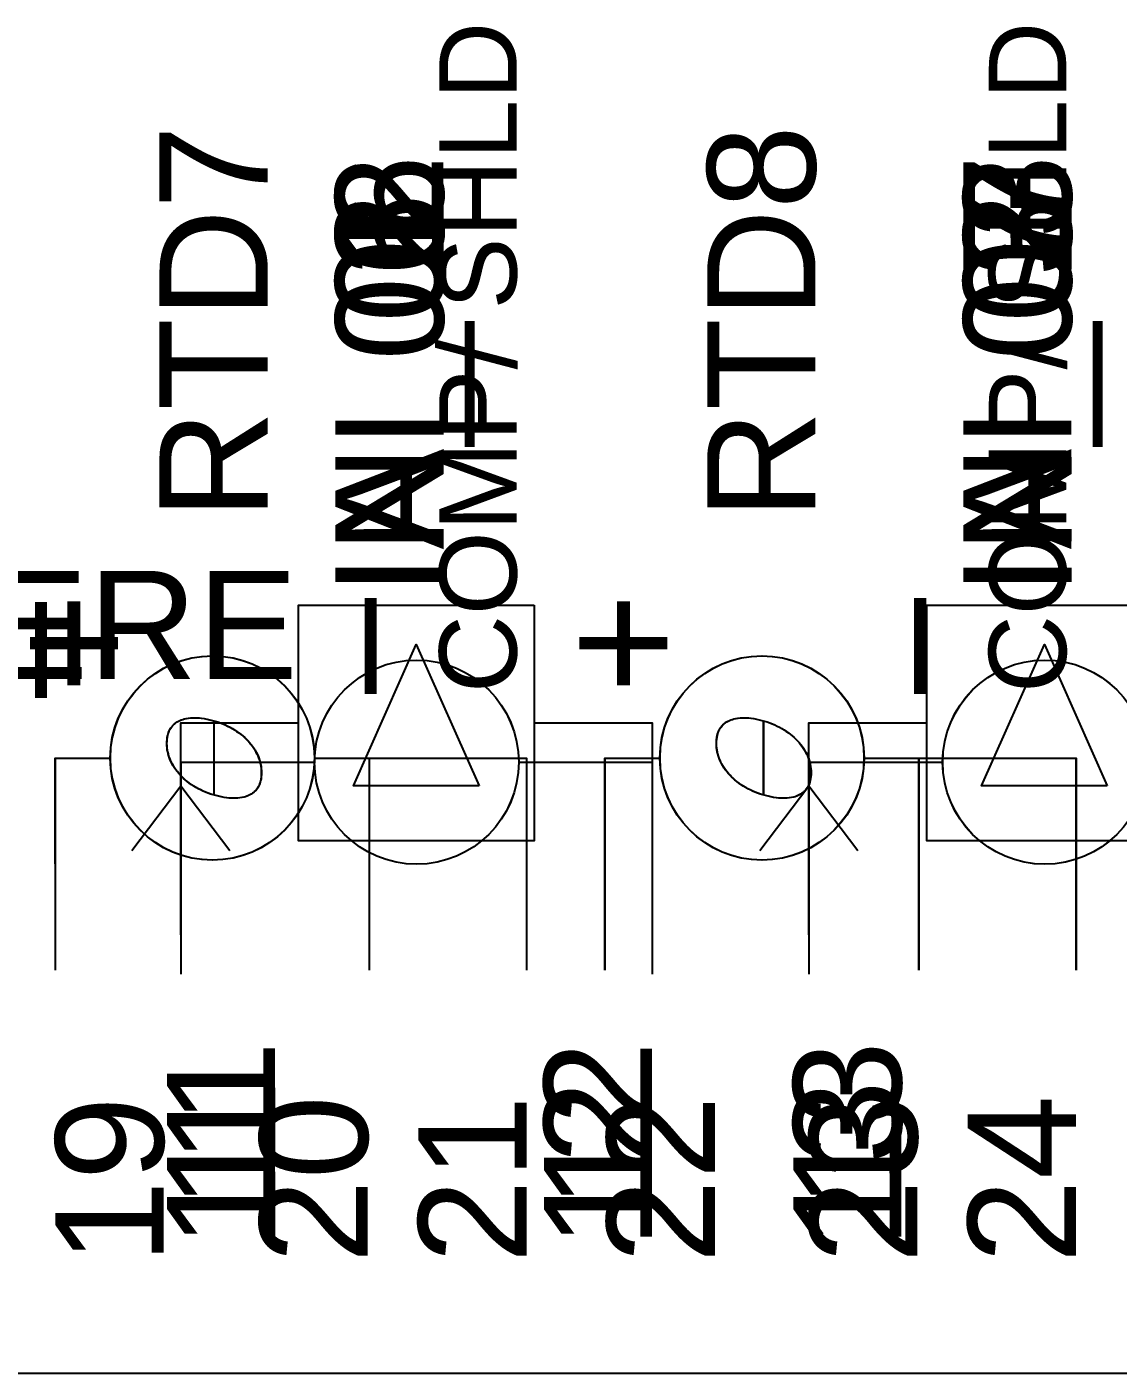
# Model space of a CAD drawing. Extents: x 1.1 to 23.7, y 0.2 to 17.2.
# Drawn here: x 11.648 to 12.343, y 4.132 to 4.989 of the extents above; entities that cross this region are included whole.
import ezdxf

# ---------------------------------------------------------------- set-up
doc = ezdxf.new("R2010")
doc.units = 0
doc.header["$MEASUREMENT"] = 0
for name, color, linetype in [('4_01__0-__NO_CARD', 7, 'CONTINUOUS'), ('4_02__B-___3__DI___4__DO__', 7, 'CONTINUOUS'), ('4_03__1-___4__DI___4__DO', 7, 'CONTINUOUS'), ('4_04__C-___4__DI___4__FHCI', 7, 'CONTINUOUS'), ('4_05__5-___8__AI', 7, 'CONTINUOUS'), ('4_06__6-___4__AI___4__AO', 7, 'CONTINUOUS'), ('4_07__3-___8__DI', 7, 'CONTINUOUS'), ('4_08__D-___4__DI___2__FORM', 7, 'CONTINUOUS'), ('5_01__9-_0-___10__RTD___NO', 7, 'CONTINUOUS'), ('5_02__9-_B-___10__RTD____3', 7, 'CONTINUOUS'), ('5_03__9-_1-___10__RTD____4', 7, 'CONTINUOUS'), ('5_04__9-_C-___10__RTD____4', 7, 'CONTINUOUS'), ('5_05__9-_5-___10__RTD____8', 7, 'CONTINUOUS'), ('5_06__9-_6-___10__RTD____4', 7, 'CONTINUOUS'), ('5_07__9-_71___10__RTD____3', 7, 'CONTINUOUS'), ('5_08__9-_72___10__RTD____5', 7, 'CONTINUOUS'), ('5_09__9-_73___10__RTD____5', 7, 'CONTINUOUS'), ('5_10__9-_74___10__RTD____3', 7, 'CONTINUOUS'), ('5_11__9-_75___10__RTD____5', 7, 'CONTINUOUS'), ('5_12__9-_76___10__RTD____5', 7, 'CONTINUOUS'), ('5_13__9-_3-___10__RTD____8', 7, 'CONTINUOUS'), ('5_14__9-_D-___10__RTD____4', 7, 'CONTINUOUS'), ('7_00______DWG_', 7, 'CONTINUOUS')]:
    doc.layers.add(name, color=color, linetype=linetype)
doc.styles.add('ARIAL', font='arial.ttf')

msp = doc.modelspace()

# ---------------------------------------------------------------- linework, layer by layer
at = {"layer": '4_02__B-___3__DI___4__DO__'}
for points in [[(11.74672, 4.38607), (11.74669, 4.52105), (11.83168, 4.52105)], [(11.96169, 4.52105), (12.04668, 4.52105), (12.04668, 4.38607)], [(12.14678, 4.38607), (12.14675, 4.52105), (12.23174, 4.52105)]]:
    msp.add_lwpolyline(points, dxfattribs=at)
for centre in [(11.89671, 4.52105), (12.29678, 4.52105)]:
    msp.add_circle(centre, 0.06501, dxfattribs=at)
at = {"layer": '4_03__1-___4__DI___4__DO'}
for points in [[(11.74672, 4.38607), (11.74669, 4.52105), (11.83168, 4.52105)], [(11.96169, 4.52105), (12.04668, 4.52105), (12.04668, 4.38607)], [(12.14678, 4.38607), (12.14675, 4.52105), (12.23174, 4.52105)]]:
    msp.add_lwpolyline(points, dxfattribs=at)
for centre in [(11.89669, 4.52105), (12.29675, 4.52105)]:
    msp.add_circle(centre, 0.06501, dxfattribs=at)
at = {"layer": '4_04__C-___4__DI___4__FHCI'}
for points in [[(11.74672, 4.38607), (11.74669, 4.52105), (11.83168, 4.52105)], [(11.96169, 4.52105), (12.04668, 4.52105), (12.04668, 4.38607)], [(12.14678, 4.38607), (12.14675, 4.52105), (12.23174, 4.52105)]]:
    msp.add_lwpolyline(points, dxfattribs=at)
for centre in [(11.89671, 4.52105), (12.29678, 4.52105)]:
    msp.add_circle(centre, 0.06501, dxfattribs=at)
at = {"layer": '4_05__5-___8__AI'}
for points in [[(11.97152, 4.62103), (11.97152, 4.47104), (11.82153, 4.47104), (11.82153, 4.62103), (11.97152, 4.62103)], [(12.37158, 4.62103), (12.37158, 4.47104), (12.2216, 4.47104), (12.2216, 4.62103), (12.37158, 4.62103)], [(11.93649, 4.50604), (11.8565, 4.50604), (11.89651, 4.59604), (11.93649, 4.50604)], [(12.33656, 4.50604), (12.25656, 4.50604), (12.29658, 4.59604), (12.33656, 4.50604)], [(11.74646, 4.41107), (11.74643, 4.54605), (11.8215, 4.54605)], [(11.97154, 4.54605), (12.04664, 4.54605), (12.04664, 4.41107)], [(12.14652, 4.41107), (12.1465, 4.54605), (12.22157, 4.54605)], [(11.71524, 4.46483), (11.74647, 4.50606), (11.77768, 4.46483)], [(12.1153, 4.46483), (12.14654, 4.50606), (12.17775, 4.46483)]]:
    msp.add_lwpolyline(points, dxfattribs=at)
at = {"layer": '4_06__6-___4__AI___4__AO'}
for points in [[(11.97152, 4.62103), (11.97152, 4.47104), (11.82153, 4.47104), (11.82153, 4.62103), (11.97152, 4.62103)], [(12.37158, 4.62103), (12.37158, 4.47104), (12.2216, 4.47104), (12.2216, 4.62103), (12.37158, 4.62103)], [(11.93649, 4.50604), (11.8565, 4.50604), (11.89651, 4.59604), (11.93649, 4.50604)], [(12.33656, 4.50604), (12.25656, 4.50604), (12.29658, 4.59604), (12.33656, 4.50604)], [(11.74646, 4.41107), (11.74643, 4.54605), (11.8215, 4.54605)], [(11.97154, 4.54605), (12.04664, 4.54605), (12.04664, 4.41107)], [(12.14652, 4.41107), (12.1465, 4.54605), (12.22157, 4.54605)], [(11.71524, 4.46483), (11.74647, 4.50606), (11.77768, 4.46483)], [(12.1153, 4.46483), (12.14654, 4.50606), (12.17775, 4.46483)]]:
    msp.add_lwpolyline(points, dxfattribs=at)
at = {"layer": '4_07__3-___8__DI'}
for points in [[(11.74672, 4.38607), (11.74669, 4.52105), (11.83168, 4.52105)], [(11.96169, 4.52105), (12.04668, 4.52105), (12.04668, 4.38607)], [(12.14677, 4.38607), (12.14674, 4.52105), (12.23173, 4.52105)]]:
    msp.add_lwpolyline(points, dxfattribs=at)
for centre in [(11.89671, 4.52105), (12.29676, 4.52105)]:
    msp.add_circle(centre, 0.06501, dxfattribs=at)
at = {"layer": '4_08__D-___4__DI___2__FORM'}
for points in [[(11.74672, 4.38607), (11.74669, 4.52105), (11.83168, 4.52105)], [(11.96169, 4.52105), (12.04668, 4.52105), (12.04668, 4.38607)], [(12.14678, 4.38607), (12.14675, 4.52105), (12.23174, 4.52105)]]:
    msp.add_lwpolyline(points, dxfattribs=at)
for centre in [(11.89671, 4.52105), (12.29678, 4.52105)]:
    msp.add_circle(centre, 0.06501, dxfattribs=at)
at = {"layer": '5_01__9-_0-___10__RTD___NO'}
for points in [[(11.73815, 4.53812, -0.142809), (11.74177, 4.54484, -0.133591), (11.74866, 4.54855, -0.092808), (11.75958, 4.54901, -0.064862), (11.77323, 4.54536, -0.069413), (11.78479, 4.53868, -0.080606), (11.79296, 4.52988, -0.095091), (11.79724, 4.51968, -0.105199), (11.79724, 4.50915, -0.143025), (11.79363, 4.50248, -0.13326), (11.78673, 4.49878, -0.092572), (11.7758, 4.49833, -0.064853), (11.76216, 4.50198, -0.069271), (11.7506, 4.50866, -0.080417), (11.74242, 4.51744, -0.095121), (11.73815, 4.52759, -0.105163)], [(12.08817, 4.53812, -0.142809), (12.09179, 4.54484, -0.133591), (12.09868, 4.54855, -0.092808), (12.1096, 4.54901, -0.064862), (12.12324, 4.54536, -0.069413), (12.1348, 4.53868, -0.080606), (12.14298, 4.52988, -0.095091), (12.14726, 4.51968, -0.105199), (12.14726, 4.50915, -0.143025), (12.14365, 4.50248, -0.13326), (12.13675, 4.49878, -0.092572), (12.12582, 4.49833, -0.064853), (12.11218, 4.50198, -0.069271), (12.10062, 4.50866, -0.080417), (12.09244, 4.51744, -0.095121), (12.08817, 4.52759, -0.105163)]]:
    msp.add_lwpolyline(points, format="xyb", close=True, dxfattribs=at)
for points in [[(11.76769, 4.50004), (11.76769, 4.5473)], [(12.11771, 4.50004), (12.11771, 4.5473)], [(11.66661, 4.3887), (11.66658, 4.52368), (11.70158, 4.52368)], [(11.83157, 4.52368), (11.96661, 4.52368), (11.96661, 4.3887)], [(11.8666, 4.3887), (11.8666, 4.52368)], [(12.01663, 4.3887), (12.0166, 4.52368), (12.05159, 4.52368)], [(12.18158, 4.52368), (12.31662, 4.52368), (12.31662, 4.3887)], [(12.21662, 4.3887), (12.21662, 4.52368)]]:
    msp.add_lwpolyline(points, dxfattribs=at)
for centre in [(11.76657, 4.52368), (12.11659, 4.52368)]:
    msp.add_circle(centre, 0.065, dxfattribs=at)
at = {"layer": '5_02__9-_B-___10__RTD____3'}
for points in [[(11.73815, 4.53812, -0.142809), (11.74177, 4.54484, -0.133591), (11.74866, 4.54855, -0.092808), (11.75958, 4.54901, -0.064862), (11.77323, 4.54536, -0.069413), (11.78479, 4.53868, -0.080606), (11.79296, 4.52988, -0.095091), (11.79724, 4.51968, -0.105199), (11.79724, 4.50915, -0.143025), (11.79363, 4.50248, -0.13326), (11.78673, 4.49878, -0.092572), (11.7758, 4.49833, -0.064853), (11.76216, 4.50198, -0.069271), (11.7506, 4.50866, -0.080417), (11.74242, 4.51744, -0.095121), (11.73815, 4.52759, -0.105163)], [(12.08817, 4.53812, -0.142809), (12.09179, 4.54484, -0.133591), (12.09868, 4.54855, -0.092808), (12.1096, 4.54901, -0.064862), (12.12324, 4.54536, -0.069413), (12.1348, 4.53868, -0.080606), (12.14298, 4.52988, -0.095091), (12.14726, 4.51968, -0.105199), (12.14726, 4.50915, -0.143025), (12.14365, 4.50248, -0.13326), (12.13675, 4.49878, -0.092572), (12.12582, 4.49833, -0.064853), (12.11218, 4.50198, -0.069271), (12.10062, 4.50866, -0.080417), (12.09244, 4.51744, -0.095121), (12.08817, 4.52759, -0.105163)]]:
    msp.add_lwpolyline(points, format="xyb", close=True, dxfattribs=at)
for points in [[(11.76769, 4.50004), (11.76769, 4.5473)], [(12.11771, 4.50004), (12.11771, 4.5473)], [(11.66661, 4.3887), (11.66658, 4.52368), (11.70158, 4.52368)], [(11.83157, 4.52368), (11.96661, 4.52368), (11.96661, 4.3887)], [(11.8666, 4.3887), (11.8666, 4.52368)], [(12.01663, 4.3887), (12.0166, 4.52368), (12.05159, 4.52368)], [(12.18158, 4.52368), (12.31662, 4.52368), (12.31662, 4.3887)], [(12.21662, 4.3887), (12.21662, 4.52368)]]:
    msp.add_lwpolyline(points, dxfattribs=at)
for centre in [(11.76657, 4.52368), (12.11659, 4.52368)]:
    msp.add_circle(centre, 0.065, dxfattribs=at)
at = {"layer": '5_03__9-_1-___10__RTD____4'}
for points in [[(11.73815, 4.53812, -0.142809), (11.74177, 4.54484, -0.133591), (11.74866, 4.54855, -0.092808), (11.75958, 4.54901, -0.064862), (11.77323, 4.54536, -0.069413), (11.78479, 4.53868, -0.080606), (11.79296, 4.52988, -0.095091), (11.79724, 4.51968, -0.105199), (11.79724, 4.50915, -0.143025), (11.79363, 4.50248, -0.13326), (11.78673, 4.49878, -0.092572), (11.7758, 4.49833, -0.064853), (11.76216, 4.50198, -0.069271), (11.7506, 4.50866, -0.080417), (11.74242, 4.51744, -0.095121), (11.73815, 4.52759, -0.105163)], [(12.08817, 4.53812, -0.142809), (12.09179, 4.54484, -0.133591), (12.09868, 4.54855, -0.092808), (12.1096, 4.54901, -0.064862), (12.12324, 4.54536, -0.069413), (12.1348, 4.53868, -0.080606), (12.14298, 4.52988, -0.095091), (12.14726, 4.51968, -0.105199), (12.14726, 4.50915, -0.143025), (12.14365, 4.50248, -0.13326), (12.13675, 4.49878, -0.092572), (12.12582, 4.49833, -0.064853), (12.11218, 4.50198, -0.069271), (12.10062, 4.50866, -0.080417), (12.09244, 4.51744, -0.095121), (12.08817, 4.52759, -0.105163)]]:
    msp.add_lwpolyline(points, format="xyb", close=True, dxfattribs=at)
for points in [[(11.76769, 4.50004), (11.76769, 4.5473)], [(12.11771, 4.50004), (12.11771, 4.5473)], [(11.66661, 4.3887), (11.66658, 4.52368), (11.70158, 4.52368)], [(11.83157, 4.52368), (11.96661, 4.52368), (11.96661, 4.3887)], [(11.8666, 4.3887), (11.8666, 4.52368)], [(12.01663, 4.3887), (12.0166, 4.52368), (12.05159, 4.52368)], [(12.18158, 4.52368), (12.31662, 4.52368), (12.31662, 4.3887)], [(12.21662, 4.3887), (12.21662, 4.52368)]]:
    msp.add_lwpolyline(points, dxfattribs=at)
for centre in [(11.76657, 4.52368), (12.11659, 4.52368)]:
    msp.add_circle(centre, 0.065, dxfattribs=at)
at = {"layer": '5_04__9-_C-___10__RTD____4'}
for points in [[(11.73815, 4.53812, -0.142809), (11.74177, 4.54484, -0.133591), (11.74866, 4.54855, -0.092808), (11.75958, 4.54901, -0.064862), (11.77323, 4.54536, -0.069413), (11.78479, 4.53868, -0.080606), (11.79296, 4.52988, -0.095091), (11.79724, 4.51968, -0.105199), (11.79724, 4.50915, -0.143025), (11.79363, 4.50248, -0.13326), (11.78673, 4.49878, -0.092572), (11.7758, 4.49833, -0.064853), (11.76216, 4.50198, -0.069271), (11.7506, 4.50866, -0.080417), (11.74242, 4.51744, -0.095121), (11.73815, 4.52759, -0.105163)], [(12.08817, 4.53812, -0.142809), (12.09179, 4.54484, -0.133591), (12.09868, 4.54855, -0.092808), (12.1096, 4.54901, -0.064862), (12.12324, 4.54536, -0.069413), (12.1348, 4.53868, -0.080606), (12.14298, 4.52988, -0.095091), (12.14726, 4.51968, -0.105199), (12.14726, 4.50915, -0.143025), (12.14365, 4.50248, -0.13326), (12.13675, 4.49878, -0.092572), (12.12582, 4.49833, -0.064853), (12.11218, 4.50198, -0.069271), (12.10062, 4.50866, -0.080417), (12.09244, 4.51744, -0.095121), (12.08817, 4.52759, -0.105163)]]:
    msp.add_lwpolyline(points, format="xyb", close=True, dxfattribs=at)
for points in [[(11.76769, 4.50004), (11.76769, 4.5473)], [(12.11771, 4.50004), (12.11771, 4.5473)], [(11.66661, 4.3887), (11.66658, 4.52368), (11.70158, 4.52368)], [(11.83157, 4.52368), (11.96661, 4.52368), (11.96661, 4.3887)], [(11.8666, 4.3887), (11.8666, 4.52368)], [(12.01663, 4.3887), (12.0166, 4.52368), (12.05159, 4.52368)], [(12.18158, 4.52368), (12.31662, 4.52368), (12.31662, 4.3887)], [(12.21662, 4.3887), (12.21662, 4.52368)]]:
    msp.add_lwpolyline(points, dxfattribs=at)
for centre in [(11.76657, 4.52368), (12.11659, 4.52368)]:
    msp.add_circle(centre, 0.065, dxfattribs=at)
at = {"layer": '5_05__9-_5-___10__RTD____8'}
for points in [[(11.73815, 4.53812, -0.142809), (11.74177, 4.54484, -0.133591), (11.74866, 4.54855, -0.092808), (11.75958, 4.54901, -0.064862), (11.77323, 4.54536, -0.069413), (11.78479, 4.53868, -0.080606), (11.79296, 4.52988, -0.095091), (11.79724, 4.51968, -0.105199), (11.79724, 4.50915, -0.143025), (11.79363, 4.50248, -0.13326), (11.78673, 4.49878, -0.092572), (11.7758, 4.49833, -0.064853), (11.76216, 4.50198, -0.069271), (11.7506, 4.50866, -0.080417), (11.74242, 4.51744, -0.095121), (11.73815, 4.52759, -0.105163)], [(12.08817, 4.53812, -0.142809), (12.09179, 4.54484, -0.133591), (12.09868, 4.54855, -0.092808), (12.1096, 4.54901, -0.064862), (12.12324, 4.54536, -0.069413), (12.1348, 4.53868, -0.080606), (12.14298, 4.52988, -0.095091), (12.14726, 4.51968, -0.105199), (12.14726, 4.50915, -0.143025), (12.14365, 4.50248, -0.13326), (12.13675, 4.49878, -0.092572), (12.12582, 4.49833, -0.064853), (12.11218, 4.50198, -0.069271), (12.10062, 4.50866, -0.080417), (12.09244, 4.51744, -0.095121), (12.08817, 4.52759, -0.105163)]]:
    msp.add_lwpolyline(points, format="xyb", close=True, dxfattribs=at)
for points in [[(11.76769, 4.50004), (11.76769, 4.5473)], [(12.11771, 4.50004), (12.11771, 4.5473)], [(11.66661, 4.3887), (11.66658, 4.52368), (11.70158, 4.52368)], [(11.83157, 4.52368), (11.96661, 4.52368), (11.96661, 4.3887)], [(11.8666, 4.3887), (11.8666, 4.52368)], [(12.01663, 4.3887), (12.0166, 4.52368), (12.05159, 4.52368)], [(12.18158, 4.52368), (12.31662, 4.52368), (12.31662, 4.3887)], [(12.21662, 4.3887), (12.21662, 4.52368)]]:
    msp.add_lwpolyline(points, dxfattribs=at)
for centre in [(11.76657, 4.52368), (12.11659, 4.52368)]:
    msp.add_circle(centre, 0.065, dxfattribs=at)
at = {"layer": '5_06__9-_6-___10__RTD____4'}
for points in [[(11.73815, 4.53812, -0.142809), (11.74177, 4.54484, -0.133591), (11.74866, 4.54855, -0.092808), (11.75958, 4.54901, -0.064862), (11.77323, 4.54536, -0.069413), (11.78479, 4.53868, -0.080606), (11.79296, 4.52988, -0.095091), (11.79724, 4.51968, -0.105199), (11.79724, 4.50915, -0.143025), (11.79363, 4.50248, -0.13326), (11.78673, 4.49878, -0.092572), (11.7758, 4.49833, -0.064853), (11.76216, 4.50198, -0.069271), (11.7506, 4.50866, -0.080417), (11.74242, 4.51744, -0.095121), (11.73815, 4.52759, -0.105163)], [(12.08817, 4.53812, -0.142809), (12.09179, 4.54484, -0.133591), (12.09868, 4.54855, -0.092808), (12.1096, 4.54901, -0.064862), (12.12324, 4.54536, -0.069413), (12.1348, 4.53868, -0.080606), (12.14298, 4.52988, -0.095091), (12.14726, 4.51968, -0.105199), (12.14726, 4.50915, -0.143025), (12.14365, 4.50248, -0.13326), (12.13675, 4.49878, -0.092572), (12.12582, 4.49833, -0.064853), (12.11218, 4.50198, -0.069271), (12.10062, 4.50866, -0.080417), (12.09244, 4.51744, -0.095121), (12.08817, 4.52759, -0.105163)]]:
    msp.add_lwpolyline(points, format="xyb", close=True, dxfattribs=at)
for points in [[(11.76769, 4.50004), (11.76769, 4.5473)], [(12.11771, 4.50004), (12.11771, 4.5473)], [(11.66661, 4.3887), (11.66658, 4.52368), (11.70158, 4.52368)], [(11.83157, 4.52368), (11.96661, 4.52368), (11.96661, 4.3887)], [(11.8666, 4.3887), (11.8666, 4.52368)], [(12.01663, 4.3887), (12.0166, 4.52368), (12.05159, 4.52368)], [(12.18158, 4.52368), (12.31662, 4.52368), (12.31662, 4.3887)], [(12.21662, 4.3887), (12.21662, 4.52368)]]:
    msp.add_lwpolyline(points, dxfattribs=at)
for centre in [(11.76657, 4.52368), (12.11659, 4.52368)]:
    msp.add_circle(centre, 0.065, dxfattribs=at)
at = {"layer": '5_07__9-_71___10__RTD____3'}
for points in [[(11.73815, 4.53812, -0.142809), (11.74177, 4.54484, -0.133591), (11.74866, 4.54855, -0.092808), (11.75958, 4.54901, -0.064862), (11.77323, 4.54536, -0.069413), (11.78479, 4.53868, -0.080606), (11.79296, 4.52988, -0.095091), (11.79724, 4.51968, -0.105199), (11.79724, 4.50915, -0.143025), (11.79363, 4.50248, -0.13326), (11.78673, 4.49878, -0.092572), (11.7758, 4.49833, -0.064853), (11.76216, 4.50198, -0.069271), (11.7506, 4.50866, -0.080417), (11.74242, 4.51744, -0.095121), (11.73815, 4.52759, -0.105163)], [(12.08817, 4.53812, -0.142809), (12.09179, 4.54484, -0.133591), (12.09868, 4.54855, -0.092808), (12.1096, 4.54901, -0.064862), (12.12324, 4.54536, -0.069413), (12.1348, 4.53868, -0.080606), (12.14298, 4.52988, -0.095091), (12.14726, 4.51968, -0.105199), (12.14726, 4.50915, -0.143025), (12.14365, 4.50248, -0.13326), (12.13675, 4.49878, -0.092572), (12.12582, 4.49833, -0.064853), (12.11218, 4.50198, -0.069271), (12.10062, 4.50866, -0.080417), (12.09244, 4.51744, -0.095121), (12.08817, 4.52759, -0.105163)]]:
    msp.add_lwpolyline(points, format="xyb", close=True, dxfattribs=at)
for points in [[(11.76769, 4.50004), (11.76769, 4.5473)], [(12.11771, 4.50004), (12.11771, 4.5473)], [(11.66661, 4.3887), (11.66658, 4.52368), (11.70158, 4.52368)], [(11.83157, 4.52368), (11.96661, 4.52368), (11.96661, 4.3887)], [(11.8666, 4.3887), (11.8666, 4.52368)], [(12.01663, 4.3887), (12.0166, 4.52368), (12.05159, 4.52368)], [(12.18158, 4.52368), (12.31662, 4.52368), (12.31662, 4.3887)], [(12.21662, 4.3887), (12.21662, 4.52368)]]:
    msp.add_lwpolyline(points, dxfattribs=at)
for centre in [(11.76657, 4.52368), (12.11659, 4.52368)]:
    msp.add_circle(centre, 0.065, dxfattribs=at)
at = {"layer": '5_08__9-_72___10__RTD____5'}
for points in [[(11.73815, 4.53812, -0.142809), (11.74177, 4.54484, -0.133591), (11.74866, 4.54855, -0.092808), (11.75958, 4.54901, -0.064862), (11.77323, 4.54536, -0.069413), (11.78479, 4.53868, -0.080606), (11.79296, 4.52988, -0.095091), (11.79724, 4.51968, -0.105199), (11.79724, 4.50915, -0.143025), (11.79363, 4.50248, -0.13326), (11.78673, 4.49878, -0.092572), (11.7758, 4.49833, -0.064853), (11.76216, 4.50198, -0.069271), (11.7506, 4.50866, -0.080417), (11.74242, 4.51744, -0.095121), (11.73815, 4.52759, -0.105163)], [(12.08817, 4.53812, -0.142809), (12.09179, 4.54484, -0.133591), (12.09868, 4.54855, -0.092808), (12.1096, 4.54901, -0.064862), (12.12324, 4.54536, -0.069413), (12.1348, 4.53868, -0.080606), (12.14298, 4.52988, -0.095091), (12.14726, 4.51968, -0.105199), (12.14726, 4.50915, -0.143025), (12.14365, 4.50248, -0.13326), (12.13675, 4.49878, -0.092572), (12.12582, 4.49833, -0.064853), (12.11218, 4.50198, -0.069271), (12.10062, 4.50866, -0.080417), (12.09244, 4.51744, -0.095121), (12.08817, 4.52759, -0.105163)]]:
    msp.add_lwpolyline(points, format="xyb", close=True, dxfattribs=at)
for points in [[(11.76769, 4.50004), (11.76769, 4.5473)], [(12.11771, 4.50004), (12.11771, 4.5473)], [(11.66661, 4.3887), (11.66658, 4.52368), (11.70158, 4.52368)], [(11.83157, 4.52368), (11.96661, 4.52368), (11.96661, 4.3887)], [(11.8666, 4.3887), (11.8666, 4.52368)], [(12.01663, 4.3887), (12.0166, 4.52368), (12.05159, 4.52368)], [(12.18158, 4.52368), (12.31662, 4.52368), (12.31662, 4.3887)], [(12.21662, 4.3887), (12.21662, 4.52368)]]:
    msp.add_lwpolyline(points, dxfattribs=at)
for centre in [(11.76657, 4.52368), (12.11659, 4.52368)]:
    msp.add_circle(centre, 0.065, dxfattribs=at)
at = {"layer": '5_09__9-_73___10__RTD____5'}
for points in [[(11.73815, 4.53812, -0.142809), (11.74177, 4.54484, -0.133591), (11.74866, 4.54855, -0.092808), (11.75958, 4.54901, -0.064862), (11.77323, 4.54536, -0.069413), (11.78479, 4.53868, -0.080606), (11.79296, 4.52988, -0.095091), (11.79724, 4.51968, -0.105199), (11.79724, 4.50915, -0.143025), (11.79363, 4.50248, -0.13326), (11.78673, 4.49878, -0.092572), (11.7758, 4.49833, -0.064853), (11.76216, 4.50198, -0.069271), (11.7506, 4.50866, -0.080417), (11.74242, 4.51744, -0.095121), (11.73815, 4.52759, -0.105163)], [(12.08817, 4.53812, -0.142809), (12.09179, 4.54484, -0.133591), (12.09868, 4.54855, -0.092808), (12.1096, 4.54901, -0.064862), (12.12324, 4.54536, -0.069413), (12.1348, 4.53868, -0.080606), (12.14298, 4.52988, -0.095091), (12.14726, 4.51968, -0.105199), (12.14726, 4.50915, -0.143025), (12.14365, 4.50248, -0.13326), (12.13675, 4.49878, -0.092572), (12.12582, 4.49833, -0.064853), (12.11218, 4.50198, -0.069271), (12.10062, 4.50866, -0.080417), (12.09244, 4.51744, -0.095121), (12.08817, 4.52759, -0.105163)]]:
    msp.add_lwpolyline(points, format="xyb", close=True, dxfattribs=at)
for points in [[(11.76769, 4.50004), (11.76769, 4.5473)], [(12.11771, 4.50004), (12.11771, 4.5473)], [(11.66661, 4.3887), (11.66658, 4.52368), (11.70158, 4.52368)], [(11.83157, 4.52368), (11.96661, 4.52368), (11.96661, 4.3887)], [(11.8666, 4.3887), (11.8666, 4.52368)], [(12.01663, 4.3887), (12.0166, 4.52368), (12.05159, 4.52368)], [(12.18158, 4.52368), (12.31662, 4.52368), (12.31662, 4.3887)], [(12.21662, 4.3887), (12.21662, 4.52368)]]:
    msp.add_lwpolyline(points, dxfattribs=at)
for centre in [(11.76657, 4.52368), (12.11659, 4.52368)]:
    msp.add_circle(centre, 0.065, dxfattribs=at)
at = {"layer": '5_10__9-_74___10__RTD____3'}
for points in [[(11.73827, 4.53812, -0.142809), (11.74189, 4.54484, -0.133591), (11.74878, 4.54855, -0.092808), (11.7597, 4.54901, -0.064862), (11.77335, 4.54536, -0.069413), (11.78491, 4.53868, -0.080606), (11.79308, 4.52988, -0.095091), (11.79736, 4.51968, -0.105199), (11.79736, 4.50915, -0.143025), (11.79375, 4.50248, -0.13326), (11.78686, 4.49878, -0.092572), (11.77593, 4.49833, -0.064853), (11.76228, 4.50198, -0.069271), (11.75072, 4.50866, -0.080417), (11.74255, 4.51744, -0.095121), (11.73827, 4.52759, -0.105163)], [(12.08829, 4.53812, -0.142809), (12.09191, 4.54484, -0.133591), (12.0988, 4.54855, -0.092808), (12.10972, 4.54901, -0.064862), (12.12337, 4.54536, -0.069413), (12.13492, 4.53868, -0.080606), (12.1431, 4.52988, -0.095091), (12.14738, 4.51968, -0.105199), (12.14738, 4.50915, -0.143025), (12.14377, 4.50248, -0.13326), (12.13687, 4.49878, -0.092572), (12.12594, 4.49833, -0.064853), (12.1123, 4.50198, -0.069271), (12.10074, 4.50866, -0.080417), (12.09256, 4.51744, -0.095121), (12.08829, 4.52759, -0.105163)]]:
    msp.add_lwpolyline(points, format="xyb", close=True, dxfattribs=at)
for points in [[(11.76781, 4.50004), (11.76781, 4.5473)], [(12.11783, 4.50004), (12.11783, 4.5473)], [(11.66673, 4.3887), (11.66671, 4.52368), (11.7017, 4.52368)], [(11.83169, 4.52368), (11.96673, 4.52368), (11.96673, 4.3887)], [(11.86673, 4.3887), (11.86673, 4.52368)], [(12.01675, 4.3887), (12.01672, 4.52368), (12.05172, 4.52368)], [(12.18171, 4.52368), (12.31674, 4.52368), (12.31674, 4.3887)], [(12.21674, 4.3887), (12.21674, 4.52368)]]:
    msp.add_lwpolyline(points, dxfattribs=at)
for centre in [(11.7667, 4.52368), (12.11671, 4.52368)]:
    msp.add_circle(centre, 0.065, dxfattribs=at)
at = {"layer": '5_11__9-_75___10__RTD____5'}
for points in [[(11.73827, 4.53812, -0.142809), (11.74189, 4.54484, -0.133591), (11.74878, 4.54855, -0.092808), (11.7597, 4.54901, -0.064862), (11.77335, 4.54536, -0.069413), (11.78491, 4.53868, -0.080606), (11.79308, 4.52988, -0.095091), (11.79736, 4.51968, -0.105199), (11.79736, 4.50915, -0.143025), (11.79375, 4.50248, -0.13326), (11.78686, 4.49878, -0.092572), (11.77593, 4.49833, -0.064853), (11.76228, 4.50198, -0.069271), (11.75072, 4.50866, -0.080417), (11.74255, 4.51744, -0.095121), (11.73827, 4.52759, -0.105163)], [(12.08829, 4.53812, -0.142809), (12.09191, 4.54484, -0.133591), (12.0988, 4.54855, -0.092808), (12.10972, 4.54901, -0.064862), (12.12337, 4.54536, -0.069413), (12.13492, 4.53868, -0.080606), (12.1431, 4.52988, -0.095091), (12.14738, 4.51968, -0.105199), (12.14738, 4.50915, -0.143025), (12.14377, 4.50248, -0.13326), (12.13687, 4.49878, -0.092572), (12.12594, 4.49833, -0.064853), (12.1123, 4.50198, -0.069271), (12.10074, 4.50866, -0.080417), (12.09256, 4.51744, -0.095121), (12.08829, 4.52759, -0.105163)]]:
    msp.add_lwpolyline(points, format="xyb", close=True, dxfattribs=at)
for points in [[(11.76781, 4.50004), (11.76781, 4.5473)], [(12.11783, 4.50004), (12.11783, 4.5473)], [(11.66673, 4.3887), (11.66671, 4.52368), (11.7017, 4.52368)], [(11.83169, 4.52368), (11.96673, 4.52368), (11.96673, 4.3887)], [(11.86673, 4.3887), (11.86673, 4.52368)], [(12.01675, 4.3887), (12.01672, 4.52368), (12.05172, 4.52368)], [(12.18171, 4.52368), (12.31674, 4.52368), (12.31674, 4.3887)], [(12.21674, 4.3887), (12.21674, 4.52368)]]:
    msp.add_lwpolyline(points, dxfattribs=at)
for centre in [(11.7667, 4.52368), (12.11671, 4.52368)]:
    msp.add_circle(centre, 0.065, dxfattribs=at)
at = {"layer": '5_12__9-_76___10__RTD____5'}
for points in [[(11.73827, 4.53812, -0.142809), (11.74189, 4.54484, -0.133591), (11.74878, 4.54855, -0.092808), (11.7597, 4.54901, -0.064862), (11.77335, 4.54536, -0.069413), (11.78491, 4.53868, -0.080606), (11.79308, 4.52988, -0.095091), (11.79736, 4.51968, -0.105199), (11.79736, 4.50915, -0.143025), (11.79375, 4.50248, -0.13326), (11.78686, 4.49878, -0.092572), (11.77593, 4.49833, -0.064853), (11.76228, 4.50198, -0.069271), (11.75072, 4.50866, -0.080417), (11.74255, 4.51744, -0.095121), (11.73827, 4.52759, -0.105163)], [(12.08829, 4.53812, -0.142809), (12.09191, 4.54484, -0.133591), (12.0988, 4.54855, -0.092808), (12.10972, 4.54901, -0.064862), (12.12337, 4.54536, -0.069413), (12.13492, 4.53868, -0.080606), (12.1431, 4.52988, -0.095091), (12.14738, 4.51968, -0.105199), (12.14738, 4.50915, -0.143025), (12.14377, 4.50248, -0.13326), (12.13687, 4.49878, -0.092572), (12.12594, 4.49833, -0.064853), (12.1123, 4.50198, -0.069271), (12.10074, 4.50866, -0.080417), (12.09256, 4.51744, -0.095121), (12.08829, 4.52759, -0.105163)]]:
    msp.add_lwpolyline(points, format="xyb", close=True, dxfattribs=at)
for points in [[(11.76781, 4.50004), (11.76781, 4.5473)], [(12.11783, 4.50004), (12.11783, 4.5473)], [(11.66673, 4.3887), (11.66671, 4.52368), (11.7017, 4.52368)], [(11.83169, 4.52368), (11.96673, 4.52368), (11.96673, 4.3887)], [(11.86673, 4.3887), (11.86673, 4.52368)], [(12.01675, 4.3887), (12.01672, 4.52368), (12.05172, 4.52368)], [(12.18171, 4.52368), (12.31674, 4.52368), (12.31674, 4.3887)], [(12.21674, 4.3887), (12.21674, 4.52368)]]:
    msp.add_lwpolyline(points, dxfattribs=at)
for centre in [(11.7667, 4.52368), (12.11671, 4.52368)]:
    msp.add_circle(centre, 0.065, dxfattribs=at)
at = {"layer": '5_13__9-_3-___10__RTD____8'}
for points in [[(11.73827, 4.53812, -0.142809), (11.74189, 4.54484, -0.133591), (11.74878, 4.54855, -0.092808), (11.7597, 4.54901, -0.064862), (11.77335, 4.54536, -0.069413), (11.78491, 4.53868, -0.080606), (11.79308, 4.52988, -0.095091), (11.79736, 4.51968, -0.105199), (11.79736, 4.50915, -0.143025), (11.79375, 4.50248, -0.13326), (11.78686, 4.49878, -0.092572), (11.77593, 4.49833, -0.064853), (11.76228, 4.50198, -0.069271), (11.75072, 4.50866, -0.080417), (11.74255, 4.51744, -0.095121), (11.73827, 4.52759, -0.105163)], [(12.08829, 4.53812, -0.142809), (12.09191, 4.54484, -0.133591), (12.0988, 4.54855, -0.092808), (12.10972, 4.54901, -0.064862), (12.12337, 4.54536, -0.069413), (12.13492, 4.53868, -0.080606), (12.1431, 4.52988, -0.095091), (12.14738, 4.51968, -0.105199), (12.14738, 4.50915, -0.143025), (12.14377, 4.50248, -0.13326), (12.13687, 4.49878, -0.092572), (12.12594, 4.49833, -0.064853), (12.1123, 4.50198, -0.069271), (12.10074, 4.50866, -0.080417), (12.09256, 4.51744, -0.095121), (12.08829, 4.52759, -0.105163)]]:
    msp.add_lwpolyline(points, format="xyb", close=True, dxfattribs=at)
for points in [[(11.76781, 4.50004), (11.76781, 4.5473)], [(12.11783, 4.50004), (12.11783, 4.5473)], [(11.66673, 4.3887), (11.66671, 4.52368), (11.7017, 4.52368)], [(11.83169, 4.52368), (11.96673, 4.52368), (11.96673, 4.3887)], [(11.86673, 4.3887), (11.86673, 4.52368)], [(12.01675, 4.3887), (12.01672, 4.52368), (12.05172, 4.52368)], [(12.18171, 4.52368), (12.31674, 4.52368), (12.31674, 4.3887)], [(12.21674, 4.3887), (12.21674, 4.52368)]]:
    msp.add_lwpolyline(points, dxfattribs=at)
for centre in [(11.7667, 4.52368), (12.11671, 4.52368)]:
    msp.add_circle(centre, 0.065, dxfattribs=at)
at = {"layer": '5_14__9-_D-___10__RTD____4'}
for points in [[(11.73827, 4.53812, -0.142809), (11.74189, 4.54484, -0.133591), (11.74878, 4.54855, -0.092808), (11.7597, 4.54901, -0.064862), (11.77335, 4.54536, -0.069413), (11.78491, 4.53868, -0.080606), (11.79308, 4.52988, -0.095091), (11.79736, 4.51968, -0.105199), (11.79736, 4.50915, -0.143025), (11.79375, 4.50248, -0.13326), (11.78686, 4.49878, -0.092572), (11.77593, 4.49833, -0.064853), (11.76228, 4.50198, -0.069271), (11.75072, 4.50866, -0.080417), (11.74255, 4.51744, -0.095121), (11.73827, 4.52759, -0.105163)], [(12.08829, 4.53812, -0.142809), (12.09191, 4.54484, -0.133591), (12.0988, 4.54855, -0.092808), (12.10972, 4.54901, -0.064862), (12.12337, 4.54536, -0.069413), (12.13492, 4.53868, -0.080606), (12.1431, 4.52988, -0.095091), (12.14738, 4.51968, -0.105199), (12.14738, 4.50915, -0.143025), (12.14377, 4.50248, -0.13326), (12.13687, 4.49878, -0.092572), (12.12594, 4.49833, -0.064853), (12.1123, 4.50198, -0.069271), (12.10074, 4.50866, -0.080417), (12.09256, 4.51744, -0.095121), (12.08829, 4.52759, -0.105163)]]:
    msp.add_lwpolyline(points, format="xyb", close=True, dxfattribs=at)
for points in [[(11.76781, 4.50004), (11.76781, 4.5473)], [(12.11783, 4.50004), (12.11783, 4.5473)], [(11.66673, 4.3887), (11.66671, 4.52368), (11.7017, 4.52368)], [(11.83169, 4.52368), (11.96673, 4.52368), (11.96673, 4.3887)], [(11.86673, 4.3887), (11.86673, 4.52368)], [(12.01675, 4.3887), (12.01672, 4.52368), (12.05172, 4.52368)], [(12.18171, 4.52368), (12.31674, 4.52368), (12.31674, 4.3887)], [(12.21674, 4.3887), (12.21674, 4.52368)]]:
    msp.add_lwpolyline(points, dxfattribs=at)
for centre in [(11.7667, 4.52368), (12.11671, 4.52368)]:
    msp.add_circle(centre, 0.065, dxfattribs=at)
at = {"layer": '7_00______DWG_'}
msp.add_lwpolyline([(9.22076, 4.1321), (13.0907, 4.1321)], dxfattribs=at)

# ---------------------------------------------------------------- texts
at = {"layer": '4_01__0-__NO_CARD', "style": 'ARIAL'}
msp.add_text('PLACE EXPANSION CARD LABEL HERE', height=0.0688333, dxfattribs=at).set_placement((9.999, 4.57397))
at = {"layer": '4_02__B-___3__DI___4__DO__', "style": 'ARIAL'}
for s, height, p in [('IN_01', 0.068833, (11.91387, 4.62693)), ('IN_02', 0.068833, (12.3138, 4.62693)), ('–', 0.07867, (11.68639, 4.56189)), ('11', 0.068833, (11.80664, 4.21154)), ('12', 0.068833, (12.0466, 4.21154)), ('13', 0.068833, (12.20546, 4.21154))]:
    msp.add_text(s, height=height, rotation=90, dxfattribs=at).set_placement(p)
at = {"layer": '4_03__1-___4__DI___4__DO', "style": 'ARIAL'}
for s, p in [('IN_02', (11.91387, 4.62693)), ('IN_03', (12.3138, 4.62693)), ('11', (11.80664, 4.21154)), ('12', (12.0466, 4.21154)), ('13', (12.20546, 4.21154))]:
    msp.add_text(s, height=0.068833, rotation=90, dxfattribs=at).set_placement(p)
at = {"layer": '4_04__C-___4__DI___4__FHCI', "style": 'ARIAL'}
for s, p in [('IN_02', (11.91387, 4.62693)), ('IN_03', (12.3138, 4.62693)), ('11', (11.80664, 4.21154)), ('12', (12.0466, 4.21154)), ('13', (12.20546, 4.21154))]:
    msp.add_text(s, height=0.068833, rotation=90, dxfattribs=at).set_placement(p)
at = {"layer": '4_05__5-___8__AI', "style": 'ARIAL'}
for s, p in [('AI_06', (11.91383, 4.65643)), ('AI_07', (12.31376, 4.65643)), ('11', (11.8066, 4.2365)), ('12', (12.04656, 4.2365)), ('13', (12.20542, 4.2365))]:
    msp.add_text(s, height=0.068833, rotation=90, dxfattribs=at).set_placement(p)
at = {"layer": '4_06__6-___4__AI___4__AO', "style": 'ARIAL'}
for s, p in [('AI_02', (11.91378, 4.65643)), ('AI_03', (12.31376, 4.65643)), ('11', (11.8066, 4.2365)), ('12', (12.04656, 4.2365)), ('13', (12.20542, 4.2365))]:
    msp.add_text(s, height=0.068833, rotation=90, dxfattribs=at).set_placement(p)
at = {"layer": '4_07__3-___8__DI', "style": 'ARIAL'}
for s, p in [('IN_06', (11.91386, 4.62693)), ('IN_07', (12.31379, 4.62693)), ('11', (11.80664, 4.21154)), ('12', (12.0466, 4.21154)), ('13', (12.20546, 4.21154))]:
    msp.add_text(s, height=0.068833, rotation=90, dxfattribs=at).set_placement(p)
at = {"layer": '4_08__D-___4__DI___2__FORM', "style": 'ARIAL'}
for s, p in [('IN_02', (11.91387, 4.62693)), ('IN_03', (12.3138, 4.62693)), ('11', (11.80664, 4.21154)), ('12', (12.0466, 4.21154)), ('13', (12.20546, 4.21154))]:
    msp.add_text(s, height=0.068833, rotation=90, dxfattribs=at).set_placement(p)
at = {"layer": '5_01__9-_0-___10__RTD___NO', "style": 'ARIAL'}
for s, height, p in [('COMP/ SHLD', 0.049167, (11.96029, 4.56501)), ('COMP/ SHLD', 0.049167, (12.31031, 4.56501)), ('RTD7', 0.068833, (11.80173, 4.67548)), ('RTD8', 0.068833, (12.15061, 4.67548)), ('+', 0.07867, (11.71636, 4.56468)), ('–', 0.07867, (11.89638, 4.56452)), ('+', 0.07867, (12.06635, 4.56468)), ('–', 0.07867, (12.24636, 4.56452)), ('19', 0.068833, (11.73549, 4.20135)), ('20', 0.068833, (11.86549, 4.20202)), ('21', 0.068833, (11.96661, 4.20202)), ('22', 0.068833, (12.08662, 4.20202)), ('23', 0.068833, (12.2155, 4.20202)), ('24', 0.068833, (12.3166, 4.20202))]:
    msp.add_text(s, height=height, rotation=90, dxfattribs=at).set_placement(p)
at = {"layer": '5_02__9-_B-___10__RTD____3', "style": 'ARIAL'}
for s, height, p in [('COMP/ SHLD', 0.049167, (11.96029, 4.56501)), ('COMP/ SHLD', 0.049167, (12.31031, 4.56501)), ('RTD7', 0.068833, (11.80173, 4.67548)), ('RTD8', 0.068833, (12.15061, 4.67548)), ('+', 0.07867, (11.71636, 4.56468)), ('–', 0.07867, (11.89638, 4.56452)), ('+', 0.07867, (12.06635, 4.56468)), ('–', 0.07867, (12.24636, 4.56452)), ('19', 0.068833, (11.73549, 4.20135)), ('20', 0.068833, (11.86549, 4.20202)), ('21', 0.068833, (11.96661, 4.20202)), ('22', 0.068833, (12.08662, 4.20202)), ('23', 0.068833, (12.2155, 4.20202)), ('24', 0.068833, (12.3166, 4.20202))]:
    msp.add_text(s, height=height, rotation=90, dxfattribs=at).set_placement(p)
at = {"layer": '5_03__9-_1-___10__RTD____4', "style": 'ARIAL'}
for s, height, p in [('COMP/ SHLD', 0.049167, (11.96029, 4.56501)), ('COMP/ SHLD', 0.049167, (12.31031, 4.56501)), ('RTD7', 0.068833, (11.80173, 4.67548)), ('RTD8', 0.068833, (12.15061, 4.67548)), ('+', 0.07867, (11.71636, 4.56468)), ('–', 0.07867, (11.89638, 4.56452)), ('+', 0.07867, (12.06635, 4.56468)), ('–', 0.07867, (12.24636, 4.56452)), ('19', 0.068833, (11.73549, 4.20135)), ('20', 0.068833, (11.86549, 4.20202)), ('21', 0.068833, (11.96661, 4.20202)), ('22', 0.068833, (12.08662, 4.20202)), ('23', 0.068833, (12.2155, 4.20202)), ('24', 0.068833, (12.3166, 4.20202))]:
    msp.add_text(s, height=height, rotation=90, dxfattribs=at).set_placement(p)
at = {"layer": '5_04__9-_C-___10__RTD____4', "style": 'ARIAL'}
for s, height, p in [('COMP/ SHLD', 0.049167, (11.96029, 4.56501)), ('COMP/ SHLD', 0.049167, (12.31031, 4.56501)), ('RTD7', 0.068833, (11.80173, 4.67548)), ('RTD8', 0.068833, (12.15061, 4.67548)), ('+', 0.07867, (11.71636, 4.56468)), ('–', 0.07867, (11.89638, 4.56452)), ('+', 0.07867, (12.06635, 4.56468)), ('–', 0.07867, (12.24636, 4.56452)), ('19', 0.068833, (11.73549, 4.20135)), ('20', 0.068833, (11.86549, 4.20202)), ('21', 0.068833, (11.96661, 4.20202)), ('22', 0.068833, (12.08662, 4.20202)), ('23', 0.068833, (12.2155, 4.20202)), ('24', 0.068833, (12.3166, 4.20202))]:
    msp.add_text(s, height=height, rotation=90, dxfattribs=at).set_placement(p)
at = {"layer": '5_05__9-_5-___10__RTD____8', "style": 'ARIAL'}
for s, height, p in [('COMP/ SHLD', 0.049167, (11.96029, 4.56501)), ('COMP/ SHLD', 0.049167, (12.31031, 4.56501)), ('RTD7', 0.068833, (11.80173, 4.67548)), ('RTD8', 0.068833, (12.15061, 4.67548)), ('+', 0.07867, (11.71636, 4.56468)), ('–', 0.07867, (11.89638, 4.56452)), ('+', 0.07867, (12.06635, 4.56468)), ('–', 0.07867, (12.24636, 4.56452)), ('19', 0.068833, (11.73549, 4.20135)), ('20', 0.068833, (11.86549, 4.20202)), ('21', 0.068833, (11.96661, 4.20202)), ('22', 0.068833, (12.08662, 4.20202)), ('23', 0.068833, (12.2155, 4.20202)), ('24', 0.068833, (12.3166, 4.20202))]:
    msp.add_text(s, height=height, rotation=90, dxfattribs=at).set_placement(p)
at = {"layer": '5_06__9-_6-___10__RTD____4', "style": 'ARIAL'}
for s, height, p in [('COMP/ SHLD', 0.049167, (11.96029, 4.56501)), ('COMP/ SHLD', 0.049167, (12.31031, 4.56501)), ('RTD7', 0.068833, (11.80173, 4.67548)), ('RTD8', 0.068833, (12.15061, 4.67548)), ('+', 0.07867, (11.71636, 4.56468)), ('–', 0.07867, (11.89638, 4.56452)), ('+', 0.07867, (12.06635, 4.56468)), ('–', 0.07867, (12.24636, 4.56452)), ('19', 0.068833, (11.73549, 4.20135)), ('20', 0.068833, (11.86549, 4.20202)), ('21', 0.068833, (11.96661, 4.20202)), ('22', 0.068833, (12.08662, 4.20202)), ('23', 0.068833, (12.2155, 4.20202)), ('24', 0.068833, (12.3166, 4.20202))]:
    msp.add_text(s, height=height, rotation=90, dxfattribs=at).set_placement(p)
at = {"layer": '5_07__9-_71___10__RTD____3', "style": 'ARIAL'}
for s, height, p in [('COMP/ SHLD', 0.049167, (11.96029, 4.56501)), ('COMP/ SHLD', 0.049167, (12.31031, 4.56501)), ('RTD7', 0.068833, (11.80173, 4.67548)), ('RTD8', 0.068833, (12.15061, 4.67548)), ('+', 0.07867, (11.71636, 4.56468)), ('–', 0.07867, (11.89638, 4.56452)), ('+', 0.07867, (12.06635, 4.56468)), ('–', 0.07867, (12.24636, 4.56452)), ('19', 0.068833, (11.73549, 4.20135)), ('20', 0.068833, (11.86549, 4.20202)), ('21', 0.068833, (11.96661, 4.20202)), ('22', 0.068833, (12.08662, 4.20202)), ('23', 0.068833, (12.2155, 4.20202)), ('24', 0.068833, (12.3166, 4.20202))]:
    msp.add_text(s, height=height, rotation=90, dxfattribs=at).set_placement(p)
at = {"layer": '5_08__9-_72___10__RTD____5', "style": 'ARIAL'}
for s, height, p in [('COMP/ SHLD', 0.049167, (11.96029, 4.56501)), ('COMP/ SHLD', 0.049167, (12.31031, 4.56501)), ('RTD7', 0.068833, (11.80173, 4.67548)), ('RTD8', 0.068833, (12.15061, 4.67548)), ('+', 0.07867, (11.71636, 4.56468)), ('–', 0.07867, (11.89638, 4.56452)), ('+', 0.07867, (12.06635, 4.56468)), ('–', 0.07867, (12.24636, 4.56452)), ('19', 0.068833, (11.73549, 4.20135)), ('20', 0.068833, (11.86549, 4.20202)), ('21', 0.068833, (11.96661, 4.20202)), ('22', 0.068833, (12.08662, 4.20202)), ('23', 0.068833, (12.2155, 4.20202)), ('24', 0.068833, (12.3166, 4.20202))]:
    msp.add_text(s, height=height, rotation=90, dxfattribs=at).set_placement(p)
at = {"layer": '5_09__9-_73___10__RTD____5', "style": 'ARIAL'}
for s, height, p in [('COMP/ SHLD', 0.049167, (11.96029, 4.56501)), ('COMP/ SHLD', 0.049167, (12.31031, 4.56501)), ('RTD7', 0.068833, (11.80173, 4.67548)), ('RTD8', 0.068833, (12.15061, 4.67548)), ('+', 0.07867, (11.71636, 4.56468)), ('–', 0.07867, (11.89638, 4.56452)), ('+', 0.07867, (12.06635, 4.56468)), ('–', 0.07867, (12.24636, 4.56452)), ('19', 0.068833, (11.73549, 4.20135)), ('20', 0.068833, (11.86549, 4.20202)), ('21', 0.068833, (11.96661, 4.20202)), ('22', 0.068833, (12.08662, 4.20202)), ('23', 0.068833, (12.2155, 4.20202)), ('24', 0.068833, (12.3166, 4.20202))]:
    msp.add_text(s, height=height, rotation=90, dxfattribs=at).set_placement(p)
at = {"layer": '5_10__9-_74___10__RTD____3', "style": 'ARIAL'}
for s, height, p in [('COMP/ SHLD', 0.049167, (11.96041, 4.56501)), ('COMP/ SHLD', 0.049167, (12.31043, 4.56501)), ('RTD7', 0.068833, (11.80185, 4.67548)), ('RTD8', 0.068833, (12.15074, 4.67548)), ('+', 0.07867, (11.71648, 4.56468)), ('–', 0.07867, (11.8965, 4.56452)), ('+', 0.07867, (12.06647, 4.56468)), ('–', 0.07867, (12.24649, 4.56452)), ('19', 0.068833, (11.73562, 4.20135)), ('20', 0.068833, (11.86561, 4.20202)), ('21', 0.068833, (11.96673, 4.20202)), ('22', 0.068833, (12.08674, 4.20202)), ('23', 0.068833, (12.21562, 4.20202)), ('24', 0.068833, (12.31672, 4.20202))]:
    msp.add_text(s, height=height, rotation=90, dxfattribs=at).set_placement(p)
at = {"layer": '5_11__9-_75___10__RTD____5', "style": 'ARIAL'}
for s, height, p in [('COMP/ SHLD', 0.049167, (11.96041, 4.56501)), ('COMP/ SHLD', 0.049167, (12.31043, 4.56501)), ('RTD7', 0.068833, (11.80185, 4.67548)), ('RTD8', 0.068833, (12.15074, 4.67548)), ('+', 0.07867, (11.71648, 4.56468)), ('–', 0.07867, (11.8965, 4.56452)), ('+', 0.07867, (12.06647, 4.56468)), ('–', 0.07867, (12.24649, 4.56452)), ('19', 0.068833, (11.73562, 4.20135)), ('20', 0.068833, (11.86561, 4.20202)), ('21', 0.068833, (11.96673, 4.20202)), ('22', 0.068833, (12.08674, 4.20202)), ('23', 0.068833, (12.21562, 4.20202)), ('24', 0.068833, (12.31672, 4.20202))]:
    msp.add_text(s, height=height, rotation=90, dxfattribs=at).set_placement(p)
at = {"layer": '5_12__9-_76___10__RTD____5', "style": 'ARIAL'}
for s, height, p in [('COMP/ SHLD', 0.049167, (11.96041, 4.56501)), ('COMP/ SHLD', 0.049167, (12.31043, 4.56501)), ('RTD7', 0.068833, (11.80185, 4.67548)), ('RTD8', 0.068833, (12.15074, 4.67548)), ('+', 0.07867, (11.71648, 4.56468)), ('–', 0.07867, (11.8965, 4.56452)), ('+', 0.07867, (12.06647, 4.56468)), ('–', 0.07867, (12.24649, 4.56452)), ('19', 0.068833, (11.73562, 4.20135)), ('20', 0.068833, (11.86561, 4.20202)), ('21', 0.068833, (11.96673, 4.20202)), ('22', 0.068833, (12.08674, 4.20202)), ('23', 0.068833, (12.21562, 4.20202)), ('24', 0.068833, (12.31672, 4.20202))]:
    msp.add_text(s, height=height, rotation=90, dxfattribs=at).set_placement(p)
at = {"layer": '5_13__9-_3-___10__RTD____8', "style": 'ARIAL'}
for s, height, p in [('COMP/ SHLD', 0.049167, (11.96041, 4.56501)), ('COMP/ SHLD', 0.049167, (12.31043, 4.56501)), ('RTD7', 0.068833, (11.80185, 4.67548)), ('RTD8', 0.068833, (12.15074, 4.67548)), ('+', 0.07867, (11.71648, 4.56468)), ('–', 0.07867, (11.8965, 4.56452)), ('+', 0.07867, (12.06647, 4.56468)), ('–', 0.07867, (12.24649, 4.56452)), ('19', 0.068833, (11.73562, 4.20135)), ('20', 0.068833, (11.86561, 4.20202)), ('21', 0.068833, (11.96673, 4.20202)), ('22', 0.068833, (12.08674, 4.20202)), ('23', 0.068833, (12.21562, 4.20202)), ('24', 0.068833, (12.31672, 4.20202))]:
    msp.add_text(s, height=height, rotation=90, dxfattribs=at).set_placement(p)
at = {"layer": '5_14__9-_D-___10__RTD____4', "style": 'ARIAL'}
for s, height, p in [('COMP/ SHLD', 0.049167, (11.96041, 4.56501)), ('COMP/ SHLD', 0.049167, (12.31043, 4.56501)), ('RTD7', 0.068833, (11.80185, 4.67548)), ('RTD8', 0.068833, (12.15074, 4.67548)), ('+', 0.07867, (11.71648, 4.56468)), ('–', 0.07867, (11.8965, 4.56452)), ('+', 0.07867, (12.06647, 4.56468)), ('–', 0.07867, (12.24649, 4.56452)), ('19', 0.068833, (11.73562, 4.20135)), ('20', 0.068833, (11.86561, 4.20202)), ('21', 0.068833, (11.96673, 4.20202)), ('22', 0.068833, (12.08674, 4.20202)), ('23', 0.068833, (12.21562, 4.20202)), ('24', 0.068833, (12.31672, 4.20202))]:
    msp.add_text(s, height=height, rotation=90, dxfattribs=at).set_placement(p)

doc.saveas('drawing.dxf')
